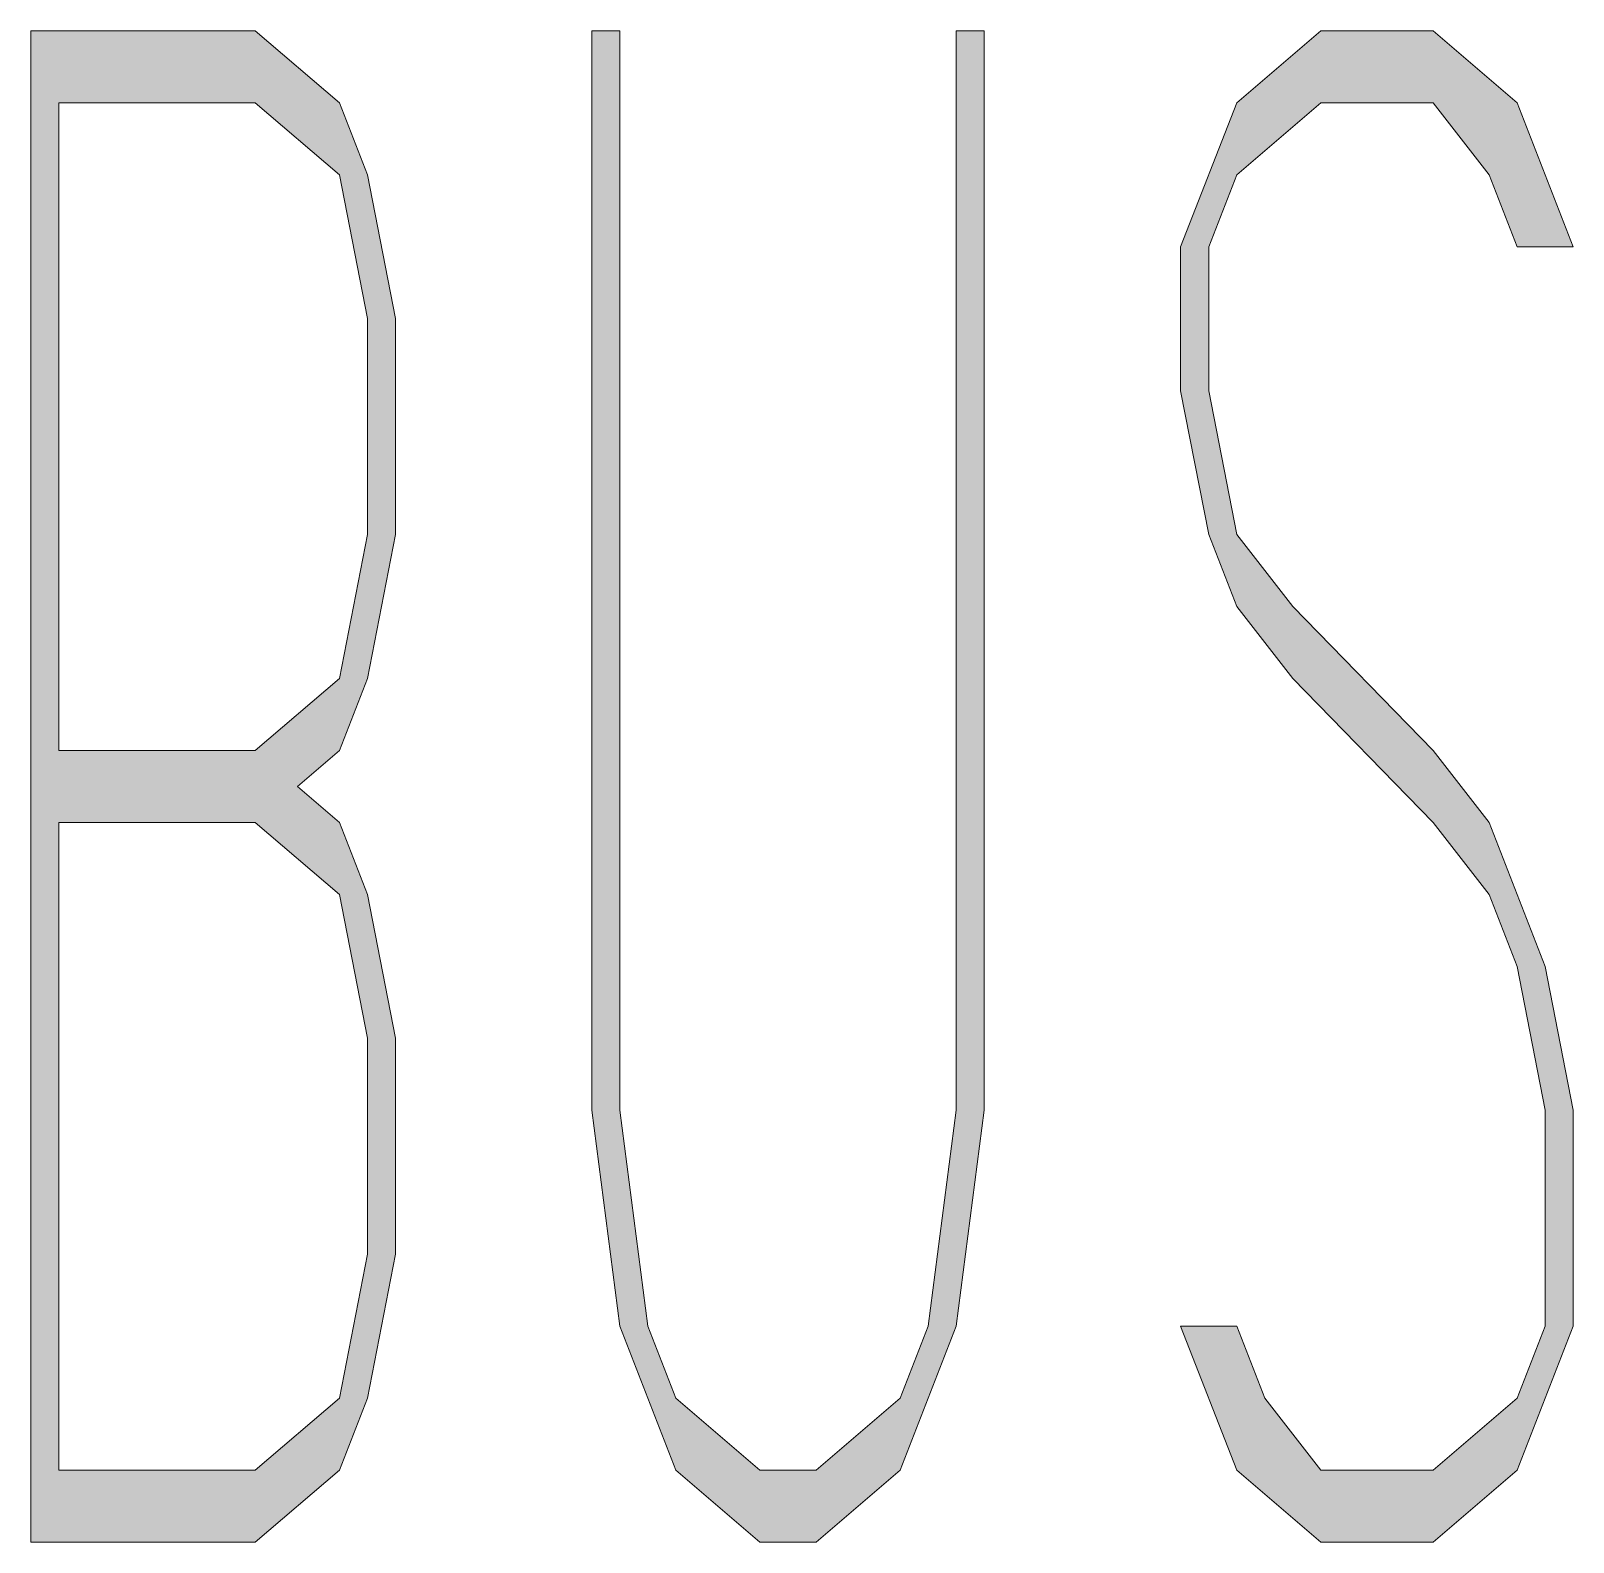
# Model space of a CAD drawing. Extents: x 55.18 to 56.82, y 149.57 to 151.17.
import ezdxf

# ---------------------------------------------------------------- set-up
doc = ezdxf.new("R2010")
doc.units = 0
doc.header["$LTSCALE"] = 25
doc.header["$MEASUREMENT"] = 0
doc.layers.get('0').update_dxf_attribs({"linetype": 'CONTINUOUS'})

msp = doc.modelspace()

# ---------------------------------------------------------------- hatches: boundary and pattern name
h = msp.add_hatch(color=256)
h.paths.add_polyline_path([(55.465, 150.368), (55.5095, 150.4062), (55.5392, 150.4824), (55.5689, 150.6348), (55.5689, 150.8634), (55.5392, 151.0157), (55.5095, 151.0918), (55.4204, 151.168), (55.1827, 151.168), (55.1827, 149.568), (55.4204, 149.568), (55.5095, 149.6443), (55.5392, 149.7206), (55.5689, 149.8729), (55.5689, 150.1015), (55.5392, 150.2538), (55.5095, 150.3299)])
h.paths.add_polyline_path([(55.4204, 150.3299), (55.5095, 150.2538), (55.5392, 150.1015), (55.5392, 149.8729), (55.5095, 149.7206), (55.4204, 149.6443), (55.2124, 149.6443), (55.2124, 150.3299)], flags=16)
h.paths.add_polyline_path([(55.2124, 150.4062), (55.2124, 151.0918), (55.4204, 151.0918), (55.5095, 151.0157), (55.5392, 150.8634), (55.5392, 150.6348), (55.5095, 150.4824), (55.4204, 150.4062)], flags=16)
for points in [[(56.1034, 149.6443), (56.1628, 149.7966), (56.1925, 150.0252), (56.1925, 151.168), (56.1628, 151.168), (56.1628, 150.0252), (56.1331, 149.7966), (56.1034, 149.7206), (56.0143, 149.6443), (55.9549, 149.6443), (55.8658, 149.7206), (55.8361, 149.7966), (55.8064, 150.0252), (55.8064, 151.168), (55.7767, 151.168), (55.7767, 150.0252), (55.8064, 149.7966), (55.8658, 149.6443), (55.9549, 149.568), (56.0143, 149.568)], [(56.6678, 151.168), (56.549, 151.168), (56.4599, 151.0918), (56.4005, 150.9394), (56.4005, 150.7871), (56.4302, 150.6348), (56.4599, 150.5585), (56.5193, 150.4824), (56.6678, 150.3299), (56.7272, 150.2538), (56.7569, 150.1776), (56.7865, 150.0252), (56.7865, 149.7966), (56.7569, 149.7206), (56.6678, 149.6443), (56.549, 149.6443), (56.4896, 149.7206), (56.4599, 149.7966), (56.4005, 149.7966), (56.4599, 149.6443), (56.549, 149.568), (56.6678, 149.568), (56.7569, 149.6443), (56.8162, 149.7966), (56.8162, 150.0252), (56.7865, 150.1776), (56.7272, 150.3299), (56.6678, 150.4062), (56.5193, 150.5585), (56.4599, 150.6348), (56.4302, 150.7871), (56.4302, 150.9394), (56.4599, 151.0157), (56.549, 151.0918), (56.6678, 151.0918), (56.7272, 151.0157), (56.7569, 150.9394), (56.8162, 150.9394), (56.7569, 151.0918)]]:
    msp.add_hatch(color=256).paths.add_polyline_path(points)

# ---------------------------------------------------------------- linework, layer by layer
at = {"color": 7, "lineweight": 0}
for points in [[(55.1827, 151.168), (55.1827, 149.568)], [(55.1827, 151.168), (55.4204, 151.168), (55.5095, 151.0918), (55.5392, 151.0157), (55.5689, 150.8634), (55.5689, 150.6348), (55.5392, 150.4824), (55.5095, 150.4062), (55.465, 150.368)], [(55.7767, 151.168), (55.7767, 150.0252), (55.8064, 149.7966), (55.8658, 149.6443), (55.9549, 149.568), (56.0143, 149.568), (56.1034, 149.6443), (56.1628, 149.7966), (56.1925, 150.0252), (56.1925, 151.168)], [(55.7767, 151.168), (55.8064, 151.168), (55.8064, 150.0252), (55.8361, 149.7966), (55.8658, 149.7206), (55.9549, 149.6443), (56.0143, 149.6443), (56.1034, 149.7206), (56.1331, 149.7966), (56.1628, 150.0252), (56.1628, 151.168), (56.1925, 151.168)], [(56.8162, 150.9394), (56.7569, 151.0918), (56.6678, 151.168), (56.549, 151.168), (56.4599, 151.0918), (56.4005, 150.9394), (56.4005, 150.7871), (56.4302, 150.6348), (56.4599, 150.5585), (56.5193, 150.4824), (56.6678, 150.3299), (56.7272, 150.2538), (56.7569, 150.1776), (56.7865, 150.0252), (56.7865, 149.7966), (56.7569, 149.7206), (56.6678, 149.6443), (56.549, 149.6443), (56.4896, 149.7206), (56.4599, 149.7966), (56.4005, 149.7966)], [(55.2124, 151.0918), (55.4204, 151.0918), (55.5095, 151.0157), (55.5392, 150.8634), (55.5392, 150.6348), (55.5095, 150.4824), (55.4204, 150.4062), (55.2124, 150.4062)], [(55.2124, 151.0918), (55.2124, 150.4062)], [(56.8162, 150.9394), (56.7569, 150.9394), (56.7272, 151.0157), (56.6678, 151.0918), (56.549, 151.0918), (56.4599, 151.0157), (56.4302, 150.9394), (56.4302, 150.7871), (56.4599, 150.6348), (56.5193, 150.5585), (56.6678, 150.4062), (56.7272, 150.3299), (56.7865, 150.1776), (56.8162, 150.0252), (56.8162, 149.7966), (56.7569, 149.6443), (56.6678, 149.568), (56.549, 149.568), (56.4599, 149.6443), (56.4005, 149.7966)], [(55.465, 150.368), (55.5095, 150.3299), (55.5392, 150.2538), (55.5689, 150.1015), (55.5689, 149.8729), (55.5392, 149.7206), (55.5095, 149.6443), (55.4204, 149.568), (55.1827, 149.568)], [(55.2124, 150.3299), (55.4204, 150.3299), (55.5095, 150.2538), (55.5392, 150.1015), (55.5392, 149.8729), (55.5095, 149.7206), (55.4204, 149.6443), (55.2124, 149.6443)], [(55.2124, 150.3299), (55.2124, 149.6443)]]:
    msp.add_lwpolyline(points, dxfattribs=at)

doc.saveas('drawing.dxf')
